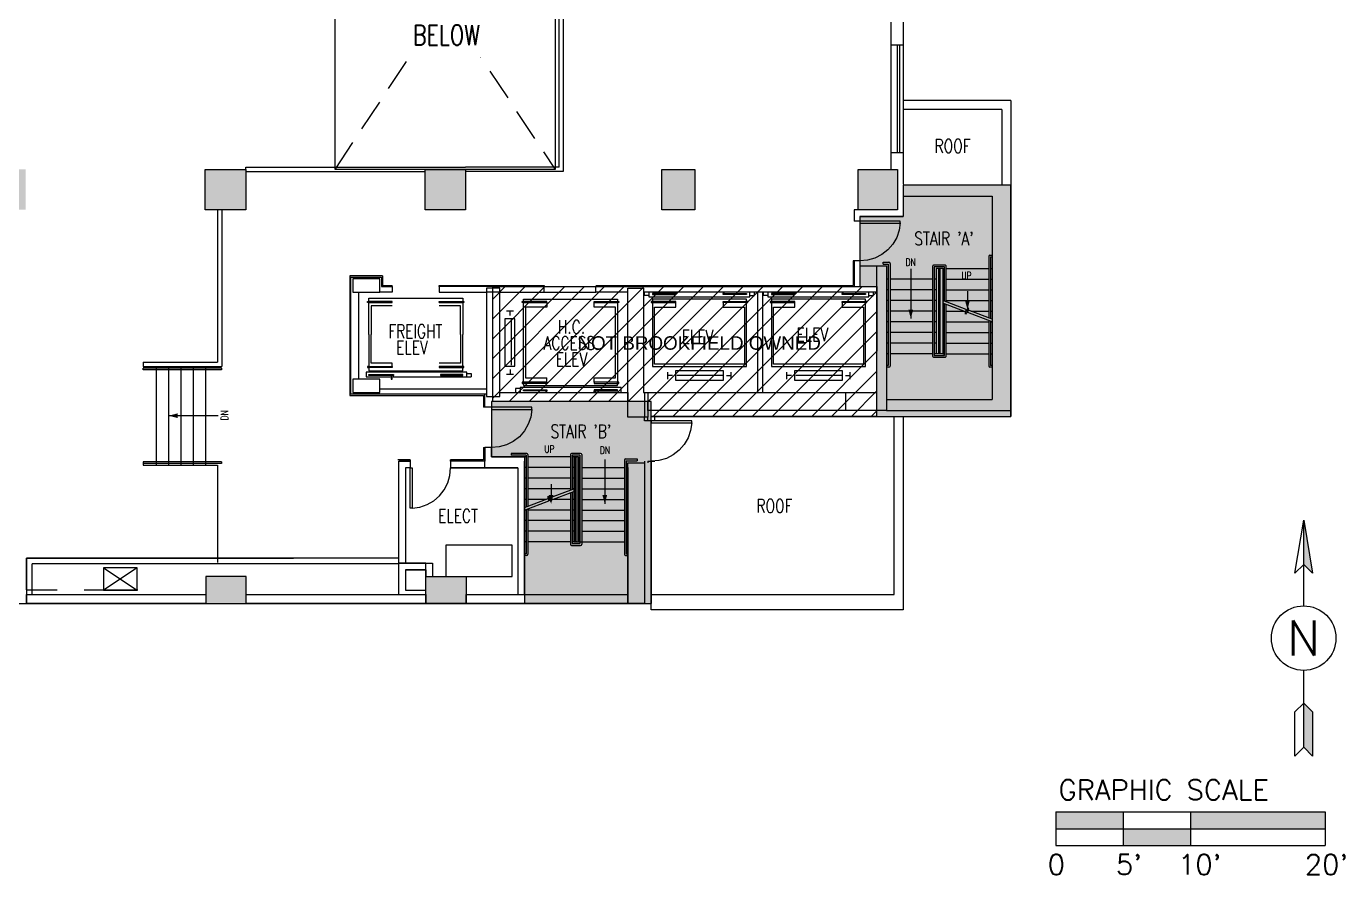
# Model space of a CAD drawing. Header units: inches. Extents: x -305 to 1799, y -245 to 997.
# Drawn here: x 624 to 1799, y -245 to 511 of the extents above; entities that cross this region are included whole.
import ezdxf
from ezdxf.enums import TextEntityAlignment as Align

# ---------------------------------------------------------------- set-up
doc = ezdxf.new("R2010")
doc.units = ezdxf.units.IN
doc.header["$LTSCALE"] = 192
doc.header["$MEASUREMENT"] = 0
doc.linetypes.add('HIDDEN', pattern=[0.375, 0.25, -0.125])
doc.layers.get('0').update_dxf_attribs({"linetype": 'CONTINUOUS'})
doc.layers.get('DEFPOINTS').update_dxf_attribs({"linetype": 'CONTINUOUS'})
for name, color, linetype in [('ARCH-DOORS-EXTERIOR', 7, 'CONTINUOUS'), ('ARCH-DOORS-INTERIOR', 7, 'CONTINUOUS'), ('ARCH-FEATURES', 2, 'CONTINUOUS'), ('ARCH-OPENINGS-BELOW', 1, 'CONTINUOUS'), ('ARCH-WALLS-EXTERIOR', 5, 'CONTINUOUS'), ('ARCH-WALLS-INTERIOR', 1, 'CONTINUOUS'), ('STRUCTURAL-COLUMNS', 3, 'CONTINUOUS'), ('TEXT-GENERAL', 2, 'CONTINUOUS'), ('UTILITIES-HVAC', 7, 'CONTINUOUS')]:
    doc.layers.add(name, color=color, linetype=linetype)
doc.layers.add('COMMON AREA FILL', color=7, linetype='CONTINUOUS', true_color=0xdedede)
doc.styles.add('BLDTX', font='arial.ttf', dxfattribs={"height": 25})
doc.styles.add('DIM', font='simplex.shx', dxfattribs={"width": 0.75})
doc.styles.add('GENTEXT', font='simplex.shx', dxfattribs={"width": 0.75, "height": 0.09375})
doc.styles.add('SIMPLEX', font='SIMPLEX.shx', dxfattribs={"width": 0.75})
doc.styles.add('TT_TIMES1', font='simplex.shx', dxfattribs={"width": 0.75})

# ---------------------------------------------------------------- blocks, each defined once
blk = doc.blocks.new('*U16')
for points in [[(60, 30), (0, 30), (0, 15), (60, 15)], [(240, 30), (120, 30), (120, 15), (240, 15)], [(120, 15), (60, 15), (60, 0), (120, 0)]]:
    blk.add_hatch(color=256).paths.add_polyline_path(points)
for p, q in [((0, 30), (240, 30)), ((0, 30), (0, 0)), ((60, 30), (60, 0)), ((120, 30), (120, 0)), ((240, 30), (240, 0)), ((0, 15), (240, 15)), ((0, 0), (240, 0))]:
    blk.add_line(p, q)
at = {"style": 'SIMPLEX'}
blk.add_text('GRAPHIC SCALE', height=18, dxfattribs=at).set_placement((2.3, 40.7))
for s, p in [('0', (0.4, -25.9)), ("5'", (65, -25.9)), ("10'", (128.1, -25.9)), ("20'", (241.1, -25.9))]:
    blk.add_text(s, height=18, rotation=0.0031, dxfattribs=at).set_placement(p, align=Align.CENTER)
blk = doc.blocks.new('*U18')
at = {"linetype": 'Continuous'}
for points in [[(0, 365.3), (43.8, 321.4), (0, 584.4)], [(0, -321.4), (0, -540.6), (43.8, -584.4), (43.8, -365.3)]]:
    blk.add_hatch(color=256, dxfattribs=at).paths.add_polyline_path(points)
for points in [[(0, 365.3), (-43.8, 321.4), (0, 584.4), (43.8, 321.4), (0, 365.3)], [(0, 159.8), (0, 584.4)], [(0, -540.6), (0, -159.8)], [(0, -321.4), (43.8, -365.3), (43.8, -584.4), (0, -540.6), (-43.8, -584.4), (-43.8, -365.3), (0, -321.4)]]:
    blk.add_lwpolyline(points, dxfattribs=at)
blk.add_circle((0, 0), 159.8, dxfattribs=at)
at = {"linetype": 'Continuous', "style": 'SIMPLEX'}
blk.add_text('N', height=173.4, dxfattribs=at).set_placement((0, 0), align=Align.MIDDLE_CENTER)

msp = doc.modelspace()

# ---------------------------------------------------------------- hatches: boundary and pattern name
at = {"true_color": 0x969696}
h = msp.add_hatch(dxfattribs=at)
h.set_pattern_fill('ANSI31', color=252, scale=100)
h.set_pattern_definition([(45, (-23787.468, -4.971), (-8.838835, 8.838835), [])])
h.paths.add_polyline_path([(1381.57, 163.08), (1381.57, 278.83), (1039.57, 278.83), (1039.57, 176.33), (1180.57, 176.33), (1180.57, 163.08)])
h.paths.add_polyline_path([(1111.77, 215.83), (1334.78, 215.83), (1334.78, 240.56), (1111.77, 240.56)], flags=24)
at = {"layer": 'COMMON AREA FILL'}
h = msp.add_hatch(color=256, dxfattribs=at)
h.dxf.hatch_style = 1
h.paths.add_polyline_path([(1366.7, 341.33), (1366.7, 278.83), (1381.83, 278.83), (1381.57, 163.08), (1501.33, 163.08), (1501.33, 369.33), (1405.33, 369.33), (1405.33, 341.33)])
h = msp.add_hatch(color=256, dxfattribs=at)
h.dxf.hatch_style = 1
h.paths.add_polyline_path([(1038.33, 127.2), (1067.83, 127.2), (1067.83, -3.67), (1180.83, -3.67), (1180.83, 176.33), (1038.33, 176.33)])
at = {"layer": 'STRUCTURAL-COLUMNS', "true_color": 0x8f8f8f}
h = msp.add_hatch(color=252, dxfattribs=at)
h.dxf.hatch_style = 1
h.paths.add_polyline_path([(195.33, 383.33), (231.33, 383.33), (231.33, 347.33), (195.33, 347.33)])
h.paths.add_polyline_path([(391.33, 383.33), (427.33, 383.33), (427.33, 347.33), (391.33, 347.33)])
h.paths.add_polyline_path([(587.33, 383.33), (623.33, 383.33), (623.33, 347.33), (587.33, 347.33)])
h.paths.add_polyline_path([(783.33, 383.33), (819.33, 383.33), (819.33, 347.33), (783.33, 347.33)])
h.paths.add_polyline_path([(979.33, 383.33), (1015.33, 383.33), (1015.33, 347.33), (979.33, 347.33)])
h.paths.add_polyline_path([(1190.33, 383.33), (1219.58, 383.33), (1219.58, 347.33), (1190.33, 347.33)])
h.paths.add_polyline_path([(1365.33, 383.33), (1400.33, 383.33), (1400.33, 347.33), (1365.33, 347.33)])
h = msp.add_hatch(color=252, dxfattribs=at)
h.dxf.hatch_style = 1
h.paths.add_polyline_path([(819.83, -3.67), (819.83, 20.33), (783.83, 20.33), (783.83, -3.67)])
h = msp.add_hatch(color=252, dxfattribs=at)
h.dxf.hatch_style = 1
h.paths.add_polyline_path([(979.83, 20.33), (1015.83, 20.33), (1015.83, -3.67), (979.83, -3.67)])

# ---------------------------------------------------------------- linework, layer by layer
msp.add_lwpolyline([(1381.57, 278.83), (1381.57, 163.08), (1180.57, 163.08), (1180.57, 176.33), (1039.57, 176.33), (1039.57, 278.83)], close=True)
at = {"layer": 'ARCH-DOORS-EXTERIOR'}
for points in [[(1180.83, 159.33, 0), (1180.83, 157.33, 0), (1216.83, 157.33, 0), (1216.83, 159.33, 0), (1180.83, 159.33, 0)], [(1216.83, 157.33, 0), (1215.89, 150.56, 0), (1213.66, 144.09, 0), (1210.24, 138.18, 0), (1205.74, 133.02, 0), (1200.34, 128.83, 0), (1194.23, 125.75, 0), (1187.65, 123.89, 0), (1180.83, 123.33, 0)]]:
    msp.add_polyline3d(points, dxfattribs=at)
at = {"layer": 'ARCH-DOORS-INTERIOR'}
for points in [[(1366.7, 337.33, 0), (1366.7, 335.33, 0), (1402.7, 335.33, 0), (1402.7, 337.33, 0), (1366.7, 337.33, 0)], [(1402.7, 335.83, 0), (1401.76, 329.06, 0), (1399.53, 322.59, 0), (1396.1, 316.68, 0), (1391.61, 311.52, 0), (1386.21, 307.33, 0), (1380.1, 304.25, 0), (1373.52, 302.39, 0), (1366.7, 301.83, 0)], [(1038.33, 171.33, 0), (1038.33, 169.33, 0), (1074.33, 169.33, 0), (1074.33, 171.33, 0), (1038.33, 171.33, 0)], [(1038.33, 171.33, 0), (1038.33, 169.33, 0), (1074.33, 169.33, 0), (1074.33, 171.33, 0), (1038.33, 171.33, 0)], [(1074.33, 169.33, 0), (1073.39, 162.56, 0), (1071.16, 156.09, 0), (1067.74, 150.18, 0), (1063.24, 145.02, 0), (1057.84, 140.83, 0), (1051.73, 137.75, 0), (1045.15, 135.89, 0), (1038.33, 135.33, 0)], [(1074.33, 169.33, 0), (1073.39, 162.56, 0), (1071.16, 156.09, 0), (1067.74, 150.18, 0), (1063.24, 145.02, 0), (1057.84, 140.83, 0), (1051.73, 137.75, 0), (1045.15, 135.89, 0), (1038.33, 135.33, 0)], [(965.83, 117.33, 0), (967.83, 117.33, 0), (967.83, 81.33, 0), (965.83, 81.33, 0), (965.83, 117.33, 0)], [(967.83, 81.33, 0), (974.61, 82.28, 0), (981.07, 84.51, 0), (986.99, 87.93, 0), (992.15, 92.43, 0), (996.34, 97.83, 0), (999.42, 103.93, 0), (1001.28, 110.52, 0), (1001.83, 117.33, 0)]]:
    msp.add_polyline3d(points, dxfattribs=at)
at = {"layer": 'ARCH-FEATURES'}
for p, q in [((1394.33, 514.64), (1394.33, 493.98)), ((1405.33, 514.64), (1405.33, 493.98)), ((1405.33, 493.98), (1394.33, 493.98)), ((1394.33, 493.98), (1394.33, 397.98)), ((1400.33, 397.98), (1400.33, 493.98)), ((1402.33, 397.98), (1402.33, 493.98)), ((1405.33, 493.98), (1405.33, 397.98)), ((1405.33, 397.98), (1394.33, 397.98)), ((1394.33, 397.98), (1394.33, 383.33)), ((1405.33, 397.98), (1405.33, 370.08)), ((1481.58, 305.96), (1481.58, 250.95)), ((1482.58, 306.96), (1484.58, 306.96)), ((1387.58, 300.49), (1392.58, 300.49)), ((1387.58, 298.99), (1387.58, 300.49)), ((1387.58, 300.49), (1392.58, 300.49)), ((1387.58, 298.99), (1387.58, 300.49)), ((1387.58, 298.99), (1392.08, 298.99)), ((1387.58, 298.99), (1392.08, 298.99)), ((1392.08, 298.99), (1392.08, 208.46)), ((1392.08, 298.99), (1392.08, 208.46)), ((1393.58, 299.49), (1393.58, 207.96)), ((1393.58, 299.49), (1393.58, 207.96)), ((1412.12, 294.81), (1412.12, 250.43)), ((1412.12, 294.81), (1412.12, 250.43)), ((1434.58, 294.96), (1434.58, 218.96)), ((1440.58, 294.96), (1434.58, 294.96)), ((1440.58, 294.96), (1442.08, 294.96)), ((1440.58, 294.96), (1440.58, 218.96)), ((1443.58, 294.96), (1481.58, 294.96)), ((1483.08, 305.46), (1483.08, 250.38)), ((1483.08, 305.46), (1484.58, 305.46)), ((1483.08, 294.96), (1484.58, 294.96)), ((1392.08, 285.46), (1390.58, 285.46)), ((1392.08, 285.46), (1390.58, 285.46)), ((1431.58, 285.46), (1393.58, 285.46)), ((1434.58, 285.46), (1433.08, 285.46)), ((1440.58, 285.46), (1442.08, 285.46)), ((1443.58, 285.46), (1481.58, 285.46)), ((1483.08, 285.46), (1484.58, 285.46)), ((1174.77, 270.83), (1174.77, 273.83)), ((1178.77, 270.83), (1174.77, 270.83)), ((1268.77, 270.83), (1272.77, 270.83)), ((1272.77, 270.83), (1272.77, 273.83)), ((1280.82, 270.83), (1280.82, 273.83)), ((1284.82, 270.83), (1280.82, 270.83)), ((1374.82, 270.83), (1378.82, 270.83)), ((1378.82, 270.83), (1378.82, 273.83)), ((1392.08, 275.96), (1390.58, 275.96)), ((1392.08, 275.96), (1390.58, 275.96)), ((1431.58, 275.96), (1393.58, 275.96)), ((1434.58, 275.96), (1433.08, 275.96)), ((1440.58, 275.96), (1442.08, 275.96)), ((1443.58, 275.96), (1481.58, 275.96)), ((1462.58, 274.84), (1462.58, 258.42)), ((1483.08, 275.96), (1484.58, 275.96)), ((929.01, 236.16), (929.01, 264.58)), ((929.01, 264.58), (949.95, 264.58)), ((931.01, 261.58), (931.01, 236.16)), ((949.95, 261.58), (931.01, 261.58)), ((991.83, 264.58), (1012.77, 264.58)), ((1010.78, 261.58), (991.83, 261.58)), ((1010.78, 236.16), (1010.78, 261.58)), ((1012.77, 264.58), (1012.77, 236.16)), ((1181.77, 264.58), (1181.77, 207.58)), ((1202.77, 264.58), (1181.77, 264.58)), ((1183.77, 209.58), (1183.77, 260.58)), ((1183.77, 260.58), (1202.77, 260.58)), ((1202.77, 260.58), (1202.77, 264.58)), ((1265.77, 264.58), (1244.77, 264.58)), ((1244.77, 264.58), (1244.77, 260.58)), ((1244.77, 260.58), (1263.77, 260.58)), ((1263.77, 260.58), (1263.77, 209.58)), ((1265.77, 207.58), (1265.77, 264.58)), ((1287.82, 264.58), (1287.82, 207.58)), ((1308.82, 264.58), (1287.82, 264.58)), ((1289.82, 209.58), (1289.82, 260.58)), ((1289.82, 260.58), (1308.82, 260.58)), ((1308.82, 260.58), (1308.82, 264.58)), ((1371.82, 264.58), (1350.82, 264.58)), ((1350.82, 264.58), (1350.82, 260.58)), ((1350.82, 260.58), (1369.82, 260.58)), ((1369.82, 260.58), (1369.82, 209.58)), ((1371.82, 207.58), (1371.82, 264.58)), ((1392.08, 266.46), (1390.58, 266.46)), ((1392.08, 266.46), (1390.58, 266.46)), ((1431.58, 266.46), (1393.58, 266.46)), ((1434.58, 266.46), (1433.08, 266.46)), ((1440.58, 266.46), (1442.08, 266.46)), ((1443.58, 266.46), (1481.58, 266.46)), ((1483.08, 266.46), (1484.58, 266.46)), ((1051.76, 257.23), (1058.03, 257.23)), ((1054.89, 253.12), (1054.89, 257.23)), ((1055.97, 249.4), (1055.97, 208.77)), ((1392.08, 256.96), (1390.58, 256.96)), ((1392.08, 256.96), (1390.58, 256.96)), ((1392.08, 247.46), (1390.58, 247.46)), ((1392.08, 247.46), (1390.58, 247.46)), ((1431.58, 256.96), (1393.58, 256.96)), ((1431.58, 247.46), (1393.58, 247.46)), ((1434.58, 256.96), (1433.08, 256.96)), ((1434.58, 247.46), (1433.08, 247.46)), ((1440.58, 256.96), (1442.08, 256.96)), ((1440.58, 247.46), (1442.08, 247.46)), ((1443.58, 256.96), (1459.44, 256.96)), ((1443.58, 247.46), (1481.58, 247.46)), ((1465.69, 256.96), (1481.58, 256.96)), ((1481.58, 248.58), (1481.58, 207.96)), ((1483.08, 256.96), (1484.58, 256.96)), ((1483.08, 248.01), (1483.08, 208.46)), ((1483.08, 247.46), (1484.58, 247.46)), ((929.01, 236.16), (929.01, 207.74)), ((931.01, 210.73), (931.01, 236.16)), ((1010.78, 236.16), (1010.78, 210.73)), ((1012.77, 207.74), (1012.77, 236.16)), ((1392.08, 237.96), (1390.58, 237.96)), ((1392.08, 237.96), (1390.58, 237.96)), ((1431.58, 237.96), (1393.58, 237.96)), ((1434.58, 237.96), (1433.08, 237.96)), ((1440.58, 237.96), (1442.08, 237.96)), ((1443.58, 237.96), (1481.58, 237.96)), ((1483.08, 237.96), (1484.58, 237.96)), ((1392.08, 228.46), (1390.58, 228.46)), ((1392.08, 228.46), (1390.58, 228.46)), ((1431.58, 228.46), (1393.58, 228.46)), ((1434.58, 228.46), (1433.08, 228.46)), ((1440.58, 228.46), (1442.08, 228.46)), ((1443.58, 228.46), (1481.58, 228.46)), ((1483.08, 228.46), (1484.58, 228.46)), ((1392.08, 218.96), (1390.58, 218.96)), ((1392.08, 218.96), (1390.58, 218.96)), ((1431.58, 218.96), (1393.58, 218.96)), ((1434.58, 218.96), (1433.08, 218.96)), ((1440.58, 218.96), (1434.58, 218.96)), ((1440.58, 218.96), (1442.08, 218.96)), ((1443.58, 218.96), (1481.58, 218.96)), ((1483.08, 218.96), (1484.58, 218.96)), ((797.79, 206.27), (727.79, 206.27)), ((727.79, 204.77), (727.79, 206.27)), ((797.79, 204.77), (727.79, 204.77)), ((739.79, 119.77), (739.79, 207.77)), ((750.79, 119.77), (750.79, 207.77)), ((761.79, 119.77), (761.79, 207.77)), ((772.79, 119.77), (772.79, 207.77)), ((783.79, 119.77), (783.79, 207.77)), ((797.79, 206.27), (797.79, 204.77)), ((929.01, 207.74), (949.95, 207.74)), ((949.95, 210.73), (931.01, 210.73)), ((949.95, 207.74), (949.95, 210.73)), ((1010.78, 210.73), (991.83, 210.73)), ((991.83, 207.74), (1012.77, 207.74)), ((1016.41, 201.5), (1020.4, 201.5)), ((1020.4, 201.5), (1020.4, 198.51)), ((1051.76, 200.78), (1058.03, 200.78)), ((1054.89, 204.88), (1054.89, 200.78)), ((1181.77, 207.58), (1265.77, 207.58)), ((1263.77, 209.58), (1183.77, 209.58)), ((1195.54, 196.43), (1195.54, 202.7)), ((1252, 196.43), (1252, 202.7)), ((1287.82, 207.58), (1371.82, 207.58)), ((1369.82, 209.58), (1289.82, 209.58)), ((1301.59, 196.43), (1301.59, 202.7)), ((1358.05, 196.43), (1358.05, 202.7)), ((1392.08, 208.46), (1390.58, 208.46)), ((1392.08, 208.46), (1390.58, 208.46)), ((1392.58, 206.96), (1390.58, 206.96)), ((1392.58, 206.96), (1390.58, 206.96)), ((1484.58, 206.96), (1482.58, 206.96)), ((1484.58, 208.46), (1483.08, 208.46)), ((926.66, 198.51), (1020.4, 198.51)), ((1087.83, 193.58), (1087.83, 197.58)), ((1199.65, 199.57), (1195.54, 199.57)), ((1244.16, 199.51), (1203.53, 199.51)), ((1247.89, 199.57), (1252, 199.57)), ((1305.7, 199.57), (1301.59, 199.57)), ((1350.22, 199.51), (1309.58, 199.51)), ((1353.94, 199.57), (1358.05, 199.57)), ((1063.83, 187.87), (1059.83, 187.87)), ((1059.83, 187.87), (1059.83, 184.87)), ((794.79, 163.77), (750.79, 163.77)), ((1055.83, 130.2), (1055.83, 128.64)), ((1069.83, 130.2), (1055.83, 130.2)), ((1055.83, 130.2), (1055.83, 128.64)), ((1069.83, 130.2), (1055.83, 130.2)), ((1117.83, 130.2), (1109.83, 130.2)), ((1117.83, 130.2), (1109.83, 130.2)), ((797.79, 122.77), (727.79, 122.77)), ((727.79, 122.77), (727.79, 121.27)), ((797.79, 121.27), (727.79, 121.27)), ((1069.27, 128.64), (1055.83, 128.64)), ((1069.27, 128.64), (1055.83, 128.64)), ((1069.27, 127.2), (1067.83, 127.2)), ((1069.27, 127.2), (1067.83, 127.2)), ((1069.27, 117.7), (1067.83, 117.7)), ((1069.27, 117.7), (1067.83, 117.7)), ((1069.27, 128.64), (1069.27, 82.6)), ((1070.83, 129.2), (1070.83, 83.19)), ((1108.83, 127.2), (1070.83, 127.2)), ((1108.83, 127.2), (1070.83, 127.2)), ((1108.83, 117.7), (1070.83, 117.7)), ((1108.83, 117.7), (1070.83, 117.7)), ((1108.83, 129.2), (1108.83, 97.57)), ((1108.83, 129.2), (1108.83, 97.57)), ((1117.27, 128.64), (1110.39, 128.64)), ((1110.39, 128.64), (1110.39, 98.16)), ((1117.27, 128.64), (1110.39, 128.64)), ((1110.39, 128.64), (1110.39, 98.16)), ((1111.83, 127.2), (1110.39, 127.2)), ((1111.83, 127.2), (1110.39, 127.2)), ((1111.83, 117.7), (1110.39, 117.7)), ((1111.83, 117.7), (1110.39, 117.7)), ((1115.83, 127.2), (1111.83, 127.2)), ((1115.83, 127.2), (1111.83, 127.2)), ((1111.83, 127.2), (1111.83, 51.2)), ((1115.83, 127.2), (1115.83, 51.2)), ((1115.83, 117.7), (1117.27, 117.7)), ((1115.83, 117.7), (1117.27, 117.7)), ((1117.27, 128.64), (1117.27, 49.76)), ((1118.83, 129.2), (1118.83, 49.2)), ((1118.83, 117.7), (1156.83, 117.7)), ((1118.83, 117.7), (1156.83, 117.7)), ((1139.37, 124.77), (1139.37, 85.2)), ((1156.83, 124.2), (1156.83, 40.2)), ((1157.83, 125.2), (1168.33, 125.2)), ((1157.83, 125.2), (1168.33, 125.2)), ((1158.39, 123.64), (1168.33, 123.64)), ((1158.39, 123.64), (1158.39, 40.76)), ((1158.39, 123.64), (1168.33, 123.64)), ((1158.39, 117.7), (1159.83, 117.7)), ((1158.39, 117.7), (1159.83, 117.7)), ((1168.33, 125.2), (1168.33, 123.64)), ((1168.33, 125.2), (1168.33, 123.64)), ((1069.27, 108.2), (1067.83, 108.2)), ((1069.27, 108.2), (1067.83, 108.2)), ((1108.83, 108.2), (1070.83, 108.2)), ((1108.83, 108.2), (1070.83, 108.2)), ((1111.83, 108.2), (1110.39, 108.2)), ((1111.83, 108.2), (1110.39, 108.2)), ((1115.83, 108.2), (1117.27, 108.2)), ((1115.83, 108.2), (1117.27, 108.2)), ((1118.83, 108.2), (1156.83, 108.2)), ((1118.83, 108.2), (1156.83, 108.2)), ((1158.39, 108.2), (1159.83, 108.2)), ((1158.39, 108.2), (1159.83, 108.2)), ((1069.27, 98.7), (1067.83, 98.7)), ((1069.27, 98.7), (1067.83, 98.7)), ((1108.83, 98.7), (1070.83, 98.7)), ((1108.83, 98.7), (1070.83, 98.7)), ((1091.53, 102.8), (1091.53, 93.07)), ((1091.53, 102.8), (1091.53, 93.07)), ((1108.83, 95.2), (1108.83, 49.2)), ((1111.83, 98.7), (1110.39, 98.7)), ((1111.83, 98.7), (1110.39, 98.7)), ((1110.39, 95.79), (1110.39, 49.76)), ((1115.83, 98.7), (1117.27, 98.7)), ((1115.83, 98.7), (1117.27, 98.7)), ((1118.83, 98.7), (1156.83, 98.7)), ((1118.83, 98.7), (1156.83, 98.7)), ((1158.39, 98.7), (1159.83, 98.7)), ((1158.39, 98.7), (1159.83, 98.7)), ((1069.27, 89.2), (1067.83, 89.2)), ((1069.27, 89.2), (1067.83, 89.2)), ((1086.72, 89.2), (1070.83, 89.2)), ((1086.72, 89.2), (1070.83, 89.2)), ((1108.83, 89.2), (1092.98, 89.2)), ((1108.83, 89.2), (1092.98, 89.2)), ((1111.83, 89.2), (1110.39, 89.2)), ((1111.83, 89.2), (1110.39, 89.2)), ((1115.83, 89.2), (1117.27, 89.2)), ((1115.83, 89.2), (1117.27, 89.2)), ((1118.83, 89.2), (1156.83, 89.2)), ((1118.83, 89.2), (1156.83, 89.2)), ((1158.39, 89.2), (1159.83, 89.2)), ((1158.39, 89.2), (1159.83, 89.2)), ((1069.27, 79.7), (1067.83, 79.7)), ((1069.27, 80.23), (1069.27, 40.76)), ((1070.83, 80.83), (1070.83, 40.2)), ((1108.83, 79.7), (1070.83, 79.7)), ((1111.83, 79.7), (1110.39, 79.7)), ((1115.83, 79.7), (1117.27, 79.7)), ((1118.83, 79.7), (1156.83, 79.7)), ((1158.39, 79.7), (1159.83, 79.7)), ((1069.27, 70.2), (1067.83, 70.2)), ((1069.27, 60.7), (1067.83, 60.7)), ((1108.83, 70.2), (1070.83, 70.2)), ((1108.83, 60.7), (1070.83, 60.7)), ((1111.83, 70.2), (1110.39, 70.2)), ((1111.83, 60.7), (1110.39, 60.7)), ((1115.83, 70.2), (1117.27, 70.2)), ((1115.83, 60.7), (1117.27, 60.7)), ((1118.83, 70.2), (1156.83, 70.2)), ((1118.83, 60.7), (1156.83, 60.7)), ((1069.27, 51.2), (1067.83, 51.2)), ((1108.83, 51.2), (1070.83, 51.2)), ((1109.83, 48.2), (1117.83, 48.2)), ((1111.83, 51.2), (1110.39, 51.2)), ((1110.39, 49.76), (1117.27, 49.76)), ((1111.83, 51.2), (1115.83, 51.2)), ((1115.83, 51.2), (1156.83, 51.2)), ((1158.39, 51.2), (1159.83, 51.2)), ((1069.27, 40.76), (1067.83, 40.76)), ((1069.83, 39.2), (1067.83, 39.2)), ((1157.83, 39.2), (1159.83, 39.2)), ((1158.39, 40.76), (1159.83, 40.76))]:
    msp.add_line(p, q, dxfattribs=at)
msp.add_lwpolyline([(1443.58, 265.7), (1443.58, 296.96, 0.4142136), (1442.58, 297.96), (1432.58, 297.96, 0.4142136), (1431.58, 296.96), (1431.58, 216.96, 0.4142136), (1432.58, 215.96), (1442.58, 215.96, 0.4142136), (1443.58, 216.96), (1443.58, 263.34)], format="xyb", dxfattribs=at)
for points in [[(1442.08, 265.7), (1442.08, 296.46), (1433.08, 296.46), (1433.08, 217.46), (1442.08, 217.46), (1442.08, 263.34)], [(1178.77, 273.83), (1178.77, 269.83), (1268.77, 269.83), (1268.77, 273.83)], [(1284.82, 273.83), (1284.82, 269.83), (1374.82, 269.83), (1374.82, 273.83)], [(1066.83, 264.58), (1066.83, 267.58), (1150.83, 267.58), (1150.83, 264.58)], [(1087.83, 193.58), (1066.83, 193.58), (1066.83, 264.58), (1087.83, 264.58), (1087.83, 260.58), (1068.83, 260.58), (1068.83, 197.58), (1087.83, 197.58)], [(1129.83, 197.58), (1148.83, 197.58), (1148.83, 260.58), (1129.83, 260.58), (1129.83, 264.58), (1150.83, 264.58), (1150.83, 193.58), (1129.83, 193.58), (1129.83, 197.58)], [(1265.77, 264.58), (1265.77, 267.58), (1181.77, 267.58), (1181.77, 264.58)], [(1371.82, 264.58), (1371.82, 267.58), (1287.82, 267.58), (1287.82, 264.58)], [(1153.83, 184.87), (1153.83, 188.87), (1063.83, 188.87), (1063.83, 184.87)], [(1066.83, 193.58), (1066.83, 190.58), (1150.83, 190.58), (1150.83, 193.58)], [(797.79, 122.77), (797.79, 121.27)], [(1067.83, 82.06), (1089.01, 90.07), (1088.86, 92.14), (1091.11, 88.84), (1090.98, 90.81), (1111.83, 98.7)], [(1067.83, 79.69), (1089.45, 87.87), (1089.31, 89.94), (1091.56, 86.64), (1091.42, 88.61), (1111.83, 96.34)]]:
    msp.add_lwpolyline(points, dxfattribs=at)
for points in [[(1437.08, 294.96), (1438.08, 294.96), (1438.08, 218.96), (1437.08, 218.96)], [(1202.77, 272.83), (1181.77, 272.83), (1181.77, 271.83), (1202.77, 271.83)], [(1201.77, 272.83), (1201.77, 273.83), (1202.77, 273.83), (1202.77, 272.83)], [(1245.77, 272.83), (1245.77, 273.83), (1244.77, 273.83), (1244.77, 272.83)], [(1244.77, 272.83), (1265.77, 272.83), (1265.77, 271.83), (1244.77, 271.83)], [(1308.82, 272.83), (1287.82, 272.83), (1287.82, 271.83), (1308.82, 271.83)], [(1307.82, 272.83), (1307.82, 273.83), (1308.82, 273.83), (1308.82, 272.83)], [(1351.82, 272.83), (1351.82, 273.83), (1350.82, 273.83), (1350.82, 272.83)], [(1350.82, 272.83), (1371.82, 272.83), (1371.82, 271.83), (1350.82, 271.83)], [(1065.83, 264.58), (1065.83, 265.58), (1066.83, 265.58), (1066.83, 264.58)], [(1087.83, 265.58), (1066.83, 265.58), (1066.83, 264.58), (1087.83, 264.58)], [(1129.83, 265.63), (1150.83, 265.63), (1150.83, 264.63), (1129.83, 264.63)], [(1150.83, 264.58), (1150.83, 265.58), (1151.83, 265.58), (1151.83, 264.58)], [(1181.77, 264.58), (1181.77, 265.58), (1180.77, 265.58), (1180.77, 264.58)], [(1202.77, 265.63), (1181.77, 265.63), (1181.77, 264.63), (1202.77, 264.63)], [(1244.77, 265.58), (1265.77, 265.58), (1265.77, 264.58), (1244.77, 264.58)], [(1266.77, 264.58), (1266.77, 265.58), (1265.77, 265.58), (1265.77, 264.58)], [(1287.82, 264.58), (1287.82, 265.58), (1286.82, 265.58), (1286.82, 264.58)], [(1308.82, 265.63), (1287.82, 265.63), (1287.82, 264.63), (1308.82, 264.63)], [(1350.82, 265.58), (1371.82, 265.58), (1371.82, 264.58), (1350.82, 264.58)], [(1372.82, 264.58), (1372.82, 265.58), (1371.82, 265.58), (1371.82, 264.58)], [(1059.33, 250), (1050.33, 250), (1050.33, 208), (1059.33, 208)], [(1244.77, 204.01), (1244.77, 195.01), (1202.77, 195.01), (1202.77, 204.01)], [(1350.82, 204.01), (1350.82, 195.01), (1308.82, 195.01), (1308.82, 204.01)], [(948.83, 197.33), (948.83, 196.33), (949.83, 196.33), (949.83, 197.33)], [(1065.83, 193.58), (1065.83, 192.58), (1066.83, 192.58), (1066.83, 193.58)], [(1087.83, 192.58), (1066.83, 192.58), (1066.83, 193.58), (1087.83, 193.58)], [(1129.83, 192.54), (1150.83, 192.54), (1150.83, 193.54), (1129.83, 193.54)], [(1150.83, 193.58), (1150.83, 192.58), (1151.83, 192.58), (1151.83, 193.58)], [(1087.83, 185.87), (1066.83, 185.87), (1066.83, 186.87), (1087.83, 186.87)], [(1086.83, 185.87), (1086.83, 184.87), (1087.83, 184.87), (1087.83, 185.87)], [(1129.83, 185.87), (1150.83, 185.87), (1150.83, 186.87), (1129.83, 186.87)], [(1130.83, 185.87), (1130.83, 184.87), (1129.83, 184.87), (1129.83, 185.87)], [(1113.33, 127.2), (1114.33, 127.2), (1114.33, 51.2), (1113.33, 51.2)]]:
    msp.add_lwpolyline(points, close=True, dxfattribs=at)
at = {"layer": 'ARCH-FEATURES', "flags": 128}
for points in [[(928.02, 264.58), (928.02, 265.57), (929.01, 265.57), (929.01, 264.58)], [(949.95, 265.57), (929.01, 265.57), (929.01, 264.58), (949.95, 264.58)], [(991.83, 265.62), (1012.77, 265.62), (1012.77, 264.62), (991.83, 264.62)], [(1012.77, 264.58), (1012.77, 265.57), (1013.77, 265.57), (1013.77, 264.58)], [(928.02, 207.74), (928.02, 206.74), (929.01, 206.74), (929.01, 207.74)], [(949.95, 206.74), (929.01, 206.74), (929.01, 207.74), (949.95, 207.74)], [(951.14, 199.51), (929.01, 199.51), (929.01, 200.51), (951.14, 200.51)], [(991.83, 206.69), (1012.77, 206.69), (1012.77, 207.69), (991.83, 207.69)], [(993.02, 199.51), (1012.77, 199.51), (1012.77, 200.51), (993.02, 200.51)], [(1012.77, 207.74), (1012.77, 206.74), (1013.77, 206.74), (1013.77, 207.74)], [(948.96, 199.51), (948.96, 198.51), (951.14, 198.51), (951.14, 199.51)]]:
    msp.add_lwpolyline(points, close=True, dxfattribs=at)
for points in [[(929.01, 265.57), (929.01, 268.56), (1012.77, 268.56), (1012.77, 265.57)], [(1484.58, 249.81), (1463.41, 257.82), (1463.55, 259.89), (1461.3, 256.59), (1461.44, 258.57), (1440.58, 266.46)], [(1484.58, 247.45), (1462.97, 255.62), (1463.11, 257.69), (1460.86, 254.39), (1461, 256.37), (1440.58, 264.09)], [(1016.41, 198.51), (1016.41, 202.5), (926.66, 202.5), (926.66, 198.51)], [(929.01, 206.74), (929.01, 203.75), (1012.77, 203.75), (1012.77, 206.74)]]:
    msp.add_lwpolyline(points, dxfattribs=at)
at = {"layer": 'ARCH-FEATURES'}
for centre, start, end in [((1482.58, 305.96), 90, 180), ((1392.58, 299.49), 0, 90), ((1392.58, 299.49), 0, 90), ((1392.58, 207.96), 270, 0), ((1392.58, 207.96), 270, 0), ((1482.58, 207.96), 180, 270), ((1482.58, 207.96), 180, 270), ((1069.83, 129.2), 0, 90), ((1069.83, 129.2), 0, 90), ((1109.83, 129.2), 90, 180), ((1109.83, 129.2), 90, 180), ((1117.83, 129.2), 0, 90), ((1117.83, 129.2), 0, 90), ((1157.83, 124.2), 90, 180), ((1157.83, 124.2), 90, 180), ((1109.83, 49.2), 180, 270), ((1117.83, 49.2), 270, 0), ((1069.83, 40.2), 270, 0), ((1157.83, 40.2), 180, 270)]:
    msp.add_arc(centre, 1, start, end, dxfattribs=at)
for points in [[(1462.58, 258.42), (1460.44, 266.42), (1464.73, 266.42)], [(1412.12, 250.43), (1409.98, 258.43), (1414.27, 258.43)], [(750.79, 163.77), (758.8, 161.63), (758.8, 165.92)], [(1091.53, 85.2), (1089.39, 93.2), (1093.67, 93.2)], [(1139.37, 85.2), (1137.23, 93.2), (1141.52, 93.2)]]:
    msp.add_solid(points, dxfattribs=at)
at = {"layer": 'ARCH-OPENINGS-BELOW', "flags": 128}
msp.add_lwpolyline([(899.02, 383.33), (899.02, 679.41), (1095.02, 679.41), (1095.02, 383.33)], close=True, dxfattribs=at)
at = {"layer": 'ARCH-OPENINGS-BELOW', "linetype": 'HIDDEN', "ltscale": 0.6}
for points in [[(899.02, 383.33), (980.93, 507.06)], [(1013.12, 507.06), (1095.02, 383.33)]]:
    msp.add_lwpolyline(points, dxfattribs=at)
at = {"layer": 'ARCH-WALLS-EXTERIOR', "ltscale": 0.5}
for p, q in [((1501.33, 444.83), (1405.33, 444.83)), ((1493.33, 436.83), (1405.33, 436.83)), ((1493.33, 436.83), (1493.33, 370.08)), ((1501.33, 444.83), (1501.33, 369.33)), ((1397.33, 4.33), (1397.33, 163.08)), ((1405.33, 163.08), (1405.33, -9.17)), ((1180.83, 4.33), (1397.33, 4.33)), ((1405.33, -9.17), (1180.83, -9.17))]:
    msp.add_line(p, q, dxfattribs=at)
at = {"layer": 'ARCH-WALLS-EXTERIOR'}
for p, q in [((1501.33, 369.33), (1501.33, 163.08)), ((1405.33, 359.33), (1405.33, 341.33)), ((1405.33, 359.33), (1484.58, 359.33)), ((1484.58, 359.33), (1484.58, 178.33)), ((1361.7, 347.33), (1361.7, 337.33)), ((1366.7, 341.33), (1366.7, 337.33)), ((1366.7, 341.33), (1405.33, 341.33)), ((1366.7, 337.33), (1361.7, 337.33)), ((1366.7, 297.33), (1381.83, 297.33)), ((1366.7, 297.33), (1381.83, 297.33)), ((1381.83, 184.33), (1381.83, 273.83)), ((1381.83, 184.33), (1381.83, 273.83)), ((1390.58, 178.33), (1484.58, 178.33)), ((1390.58, 168.33), (1501.33, 168.33)), ((1180.83, 163.08), (1501.33, 163.08)), ((1159.83, 117.7), (1159.83, -3.67)), ((1174.83, 123.33), (1174.83, 121.83)), ((1177.83, 123.33), (1177.83, 121.83)), ((1177.83, 123.33), (1183.83, 123.33)), ((1177.83, 123.33), (1180.83, 123.33)), ((1180.83, 123.33), (1180.83, -3.67)), ((1174.83, 117.33), (1174.83, -3.67)), ((1015.83, 4.33), (1159.83, 4.33)), ((1.33, -3.67), (1180.83, -3.67))]:
    msp.add_line(p, q, dxfattribs=at)
at = {"layer": 'ARCH-WALLS-EXTERIOR', "linetype": 'HIDDEN'}
msp.add_line((723.33, 8.33), (623.83, 8.33), dxfattribs=at)
at = {"layer": 'ARCH-WALLS-EXTERIOR', "ltscale": 0.5}
msp.add_lwpolyline([(1365.33, 383.33), (1400.33, 383.33), (1400.33, 347.33), (1365.33, 347.33)], close=True, dxfattribs=at)
at = {"layer": 'ARCH-WALLS-EXTERIOR'}
for points in [[(1365.33, 347.33), (1361.7, 347.33)], [(1365.33, 347.33), (1361.7, 347.33), (1361.7, 337.33)], [(1159.83, -3.67), (1159.83, 121.83), (1174.83, 121.83), (1174.83, -3.67), (1156.83, -3.67)], [(819.83, -3.67), (819.83, 20.33), (783.83, 20.33), (783.83, -3.67), (819.83, -3.67)]]:
    msp.add_lwpolyline(points, dxfattribs=at)
for points in [[(1390.58, 297.33), (1390.58, 168.33), (1354.33, 168.33), (1354.33, 184.33), (1381.83, 184.33), (1381.83, 297.33)], [(1390.58, 297.33), (1390.58, 168.33), (1354.33, 168.33), (1354.33, 184.33), (1381.83, 184.33), (1381.83, 297.33)], [(979.83, 20.33), (1015.83, 20.33), (1015.83, -3.67), (979.83, -3.67)], [(623.83, 4.33), (783.83, 4.33), (783.83, -3.67), (623.83, -3.67)], [(819.83, 4.33), (979.83, 4.33), (979.83, -3.67), (819.83, -3.67)], [(1015.83, 4.33), (1159.83, 4.33), (1159.83, -3.67), (1015.83, -3.67)]]:
    msp.add_lwpolyline(points, close=True, dxfattribs=at)
at = {"layer": 'ARCH-WALLS-EXTERIOR', "ltscale": 0.5}
msp.add_lwpolyline([(1180.83, -9.17), (1180.83, -3.67)], dxfattribs=at)
at = {"layer": 'ARCH-WALLS-INTERIOR'}
for p, q in [((794.33, 347.33), (794.33, 211.52)), ((798.08, 347.33), (798.08, 207.77)), ((1360.7, 301.83), (1360.7, 279.83)), ((1366.7, 301.83), (1361.7, 301.83)), ((1361.7, 301.83), (1361.7, 278.83)), ((1366.7, 301.83), (1361.7, 301.83)), ((1361.7, 301.83), (1361.7, 278.83)), ((1366.7, 301.83), (1366.7, 297.33)), ((1366.7, 301.83), (1366.7, 297.33)), ((941.33, 288.33), (912.08, 288.33)), ((913.08, 287.33), (940.33, 287.33)), ((913.08, 182.83), (913.08, 287.33)), ((913.08, 287.33), (940.33, 287.33)), ((913.08, 182.83), (913.08, 287.33)), ((940.33, 287.33), (940.33, 278.83)), ((940.33, 287.33), (940.33, 278.83)), ((941.33, 288.33), (941.33, 279.83)), ((919.83, 273.83), (919.83, 196.33)), ((919.83, 273.83), (919.83, 196.33)), ((949.83, 273.83), (938.83, 273.83)), ((949.83, 273.83), (938.83, 273.83)), ((940.33, 278.83), (949.83, 278.83)), ((940.33, 278.83), (949.83, 278.83)), ((941.33, 279.83), (949.83, 279.83)), ((949.83, 278.83), (949.83, 273.83)), ((949.83, 278.83), (949.83, 273.83)), ((1085.33, 278.83), (991.83, 278.83)), ((991.83, 278.83), (991.83, 273.83)), ((1085.33, 278.83), (991.83, 278.83)), ((991.83, 278.83), (991.83, 273.83)), ((991.83, 273.83), (1033.83, 273.83)), ((991.83, 273.83), (1033.83, 273.83)), ((1045.83, 273.83), (1085.33, 273.83)), ((1045.83, 273.83), (1131.33, 273.83)), ((1085.33, 273.83), (1085.33, 278.83)), ((1085.33, 278.83), (1381.83, 278.83)), ((1131.33, 279.83), (1360.7, 279.83)), ((1131.33, 273.83), (1131.33, 278.83)), ((1131.33, 278.83), (1381.83, 278.83)), ((1159.83, 273.83), (1131.33, 273.83)), ((1159.83, 273.83), (1131.33, 273.83)), ((1381.83, 273.83), (1173.83, 273.83)), ((1173.83, 273.83), (1173.83, 184.33)), ((1381.83, 273.83), (1173.83, 273.83)), ((1173.83, 273.83), (1173.83, 184.33)), ((1275.78, 184.33), (1275.78, 273.83)), ((1275.78, 184.33), (1275.78, 273.83)), ((1381.83, 273.83), (1279.89, 273.83)), ((1279.89, 273.83), (1279.89, 184.33)), ((1381.83, 273.83), (1279.89, 273.83)), ((1279.89, 273.83), (1279.89, 184.33)), ((1033.83, 182.83), (913.08, 182.83)), ((1033.83, 182.83), (913.08, 182.83)), ((938.83, 187.83), (1033.83, 187.83)), ((938.83, 187.83), (1033.83, 187.83)), ((1032.33, 171.33), (1032.33, 182.83)), ((1032.33, 171.33), (1032.33, 182.83)), ((1159.83, 176.33), (1038.33, 176.33)), ((1038.33, 176.33), (1038.33, 171.33)), ((1159.83, 176.33), (1038.33, 176.33)), ((1038.33, 176.33), (1038.33, 171.33)), ((1045.83, 184.33), (1159.83, 184.33)), ((1045.83, 184.33), (1159.83, 184.33)), ((1159.83, 184.33), (1159.83, 176.33)), ((1159.83, 184.33), (1159.83, 176.33)), ((1173.83, 184.33), (1354.33, 184.33)), ((1173.83, 184.33), (1354.33, 184.33)), ((1174.83, 184.33), (1174.83, 162.33)), ((1177.83, 184.33), (1177.83, 162.33)), ((1177.83, 168.33), (1177.83, 176.33)), ((1177.83, 168.33), (1177.83, 176.33)), ((1032.33, 171.33), (1031.33, 171.33)), ((1032.33, 171.33), (1031.33, 171.33)), ((1038.33, 171.33), (1032.33, 171.33)), ((1038.33, 171.33), (1032.33, 171.33)), ((1354.33, 168.33), (1177.83, 168.33)), ((1354.33, 168.33), (1177.83, 168.33)), ((1174.83, 159.33), (1174.83, 162.33)), ((1180.83, 159.33), (1174.83, 159.33)), ((1177.83, 159.33), (1177.83, 162.33)), ((1183.83, 159.33), (1177.83, 159.33)), ((1180.83, 159.33), (1180.83, 163.08)), ((1183.83, 159.33), (1183.83, 162.33)), ((1031.33, 135.33), (1032.33, 135.33)), ((1038.33, 135.33), (1032.33, 135.33)), ((1032.33, 117.33), (1032.33, 135.33)), ((1038.33, 135.33), (1032.33, 135.33)), ((1038.33, 135.33), (1032.33, 135.33)), ((1032.33, 117.33), (1032.33, 135.33)), ((1038.33, 135.33), (1032.33, 135.33)), ((1038.33, 127.2), (1038.33, 135.33)), ((1038.33, 127.2), (1038.33, 135.33)), ((1038.33, 127.2), (1038.33, 135.33)), ((1038.33, 127.2), (1038.33, 135.33)), ((794.33, 119.77), (794.33, 32.77)), ((965.83, 124.33), (954.83, 124.33)), ((955.83, 123.33), (965.83, 123.33)), ((965.83, 123.33), (955.83, 123.33)), ((955.83, 4.33), (955.83, 123.33)), ((955.83, 123.33), (965.83, 123.33)), ((965.83, 123.33), (955.83, 123.33)), ((965.83, 124.33), (965.83, 123.33)), ((965.83, 123.33), (965.83, 117.33)), ((965.83, 123.33), (965.83, 117.33)), ((1001.83, 123.33), (1001.83, 124.33)), ((1032.33, 123.33), (1001.83, 123.33)), ((1001.83, 123.33), (1001.83, 117.33)), ((1032.33, 123.33), (1001.83, 123.33)), ((1032.33, 123.33), (1001.83, 123.33)), ((1001.83, 123.33), (1001.83, 117.33)), ((1032.33, 123.33), (1001.83, 123.33)), ((1067.83, 127.2), (1038.33, 127.2)), ((1067.83, 127.2), (1038.33, 127.2)), ((1067.83, 127.2), (1067.83, 4.33)), ((1067.83, 4.33), (1067.83, 123.33)), ((794.33, 116.15), (794.33, 32.77)), ((965.83, 117.33), (961.83, 117.33)), ((965.83, 117.33), (961.83, 117.33)), ((965.83, 117.33), (961.83, 117.33)), ((961.83, 117.33), (961.83, 32.33)), ((965.83, 117.33), (961.83, 117.33)), ((1001.83, 117.33), (1061.83, 117.33)), ((1061.83, 117.33), (1001.83, 117.33)), ((1001.83, 117.33), (1061.83, 117.33)), ((1061.83, 117.33), (1001.83, 117.33)), ((1061.83, 117.33), (1061.83, 4.33)), ((623.83, 36.83), (623.83, -3.67)), ((955.83, 36.83), (623.83, 36.83)), ((955.83, 32.33), (955.83, 36.83)), ((955.83, 32.33), (985.83, 32.33)), ((979.83, 32.33), (955.83, 32.33)), ((961.83, 26.33), (979.83, 26.33)), ((979.83, -3.67), (979.83, 32.33)), ((979.83, 26.33), (979.83, 20.33)), ((985.83, 32.33), (985.83, 20.33)), ((623.83, -3.67), (979.83, -3.67))]:
    msp.add_line(p, q, dxfattribs=at)
at = {"layer": 'ARCH-WALLS-INTERIOR', "ltscale": 0.5}
for p in [(628.99, 4.33), (955.83, 31.77)]:
    msp.add_line(p, (628.99, 31.77), dxfattribs=at)
at = {"layer": 'ARCH-WALLS-INTERIOR'}
for points in [[(1098.58, 385.21), (1098.58, 680.83), (1102.33, 680.83), (1102.33, 381.46), (1015.33, 381.46)], [(819.33, 383.33), (819.33, 385.21), (1015.33, 385.21)], [(819.33, 381.46), (979.33, 381.46)], [(1098.58, 385.21), (1015.33, 385.21)], [(1361.7, 301.83), (1360.7, 301.83)], [(912.08, 288.33), (912.08, 181.83), (1031.33, 181.83), (1031.33, 171.33)], [(949.83, 278.83), (949.83, 279.83)], [(991.83, 278.83), (991.83, 279.83), (1085.33, 279.83), (1085.33, 278.83)], [(727.79, 211.52), (794.33, 211.52)], [(727.79, 211.52), (727.79, 207.77), (798.08, 207.77)], [(1032.33, 135.33), (1032.33, 123.33), (1001.83, 123.33)], [(1031.33, 135.33), (1031.33, 124.33), (1001.83, 124.33)], [(1032.33, 135.33), (1032.33, 123.33), (1001.83, 123.33)], [(727.79, 121.27), (727.79, 119.77), (794.33, 119.77)], [(623.83, 8.58), (623.83, 36.83), (861.83, 36.83)]]:
    msp.add_lwpolyline(points, dxfattribs=at)
for points in [[(783.33, 383.33), (819.33, 383.33), (819.33, 347.33), (783.33, 347.33)], [(979.33, 383.33), (1015.33, 383.33), (1015.33, 347.33), (979.33, 347.33)], [(1190.33, 383.33), (1219.58, 383.33), (1219.58, 347.33), (1190.33, 347.33)], [(914.83, 273.83), (938.83, 273.83), (938.83, 285.83), (914.83, 285.83)], [(914.83, 273.83), (938.83, 273.83), (938.83, 285.83), (914.83, 285.83)], [(1033.83, 277.33), (1033.83, 180.83), (1045.83, 180.83), (1045.83, 277.33)], [(1033.83, 273.83), (1033.83, 180.83), (1045.83, 180.83), (1045.83, 273.83)], [(1177.83, 162.33), (1159.83, 162.33), (1159.83, 277.33), (1173.83, 277.33), (1173.83, 184.33), (1177.83, 184.33)], [(1177.83, 162.33), (1159.83, 162.33), (1159.83, 277.33), (1173.83, 277.33), (1173.83, 184.33), (1177.83, 184.33)], [(914.83, 184.33), (938.83, 184.33), (938.83, 196.33), (914.83, 196.33)], [(914.83, 184.33), (938.83, 184.33), (938.83, 196.33), (914.83, 196.33)], [(1056.83, 48.33), (997.83, 48.33), (997.83, 20.33), (1056.83, 20.33)], [(979.83, 26.33), (961.83, 26.33), (961.83, 8.33), (979.83, 8.33)]]:
    msp.add_lwpolyline(points, close=True, dxfattribs=at)
at = {"layer": 'COMMON AREA FILL', "flags": 128}
for points in [[(1366.7, 341.33), (1366.7, 278.83), (1381.83, 278.83), (1381.57, 163.08), (1501.33, 163.08), (1501.33, 369.33), (1405.33, 369.33), (1405.33, 341.33)], [(1038.33, 127.2), (1067.83, 127.2), (1067.83, -3.67), (1180.83, -3.67), (1180.83, 176.33), (1038.33, 176.33)]]:
    msp.add_lwpolyline(points, close=True, dxfattribs=at)
at = {"layer": 'UTILITIES-HVAC', "flags": 128}
msp.add_lwpolyline([(722.52, 8.33), (722.52, 28.26), (692.52, 28.27), (692.52, 8.33)], close=True, dxfattribs=at)
for points in [[(722.52, 28.26), (692.52, 8.33)], [(692.53, 28.27), (722.52, 8.33)]]:
    msp.add_lwpolyline(points, dxfattribs=at)

# ---------------------------------------------------------------- block references
at = {"xscale": 0.18, "yscale": 0.18, "zscale": 0.18}
msp.add_blockref('*U18', (1762.28, -34.51), dxfattribs=at)
msp.add_blockref('*U16', (1541.47, -219.47))

# ---------------------------------------------------------------- texts
at = {"insert": (1223.47, 234.59), "char_height": 12, "attachment_point": 2, "style": 'BLDTX'}
msp.add_mtext_dynamic_manual_height_columns('NOT BROOKFIELD OWNED', width=285.078, gutter_width=140, heights=[0], dxfattribs=at)
at = {"layer": 'ARCH-FEATURES', "char_height": 6.5, "attachment_point": 1, "style": 'DIM'}
for s, insert, width in [('DN', (1407.54, 303.84), 28.5881), ('UP', (1457.23, 291.98), 35.7348), ('UP', (1085.51, 137.31), 40.168), ('DN', (1135.03, 136.38), 31.4481)]:
    msp.add_mtext(s, dxfattribs=dict(at, insert=insert, width=width))
at = {"layer": 'ARCH-FEATURES', "insert": (797.24, 159.52), "char_height": 6.5, "width": 23.6225, "attachment_point": 1, "rotation": 90, "style": 'DIM'}
msp.add_mtext('DN', dxfattribs=at)
at = {"layer": 'DEFPOINTS', "char_height": 12, "attachment_point": 5, "line_spacing_factor": 0.722892, "style": 'GENTEXT'}
for s, insert in [('H.C. \\PACCESS.\\PELEV', (1109.66, 228.49)), (' ELEV', (1218.92, 234.21)), (' ELEV', (1321.24, 236.2))]:
    msp.add_mtext(s, dxfattribs=dict(at, insert=insert))
at = {"layer": 'TEXT-GENERAL', "char_height": 12, "attachment_point": 5, "line_spacing_factor": 0.722892, "style": 'GENTEXT'}
for s, insert in [('ROOF', (1449.33, 404.15)), ("STAIR 'A'", (1441.59, 321.67)), (' FREIGHT\\PELEV', (967.46, 231.78)), ("STAIR 'B'", (1118, 149.76)), ('ROOF', (1290.58, 83.33))]:
    msp.add_mtext(s, dxfattribs=dict(at, insert=insert))
at = {"layer": 'TEXT-GENERAL', "insert": (990.83, 80.51), "char_height": 12, "width": 79.5379, "attachment_point": 1, "style": 'GENTEXT'}
msp.add_mtext('ELECT', dxfattribs=at)

# ---------------------------------------------------------------- next in the draw order: texts
at = {"layer": 'TEXT-GENERAL', "insert": (998.1, 572.04), "char_height": 18, "width": 102.8571, "attachment_point": 2, "style": 'TT_TIMES1', "bg_fill": 3, "box_fill_scale": 1.6, "bg_fill_color": 256, "bg_fill_transparency": 0}
msp.add_mtext('OPEN\\PTO\\PBELOW', dxfattribs=at)

doc.saveas('drawing.dxf')
